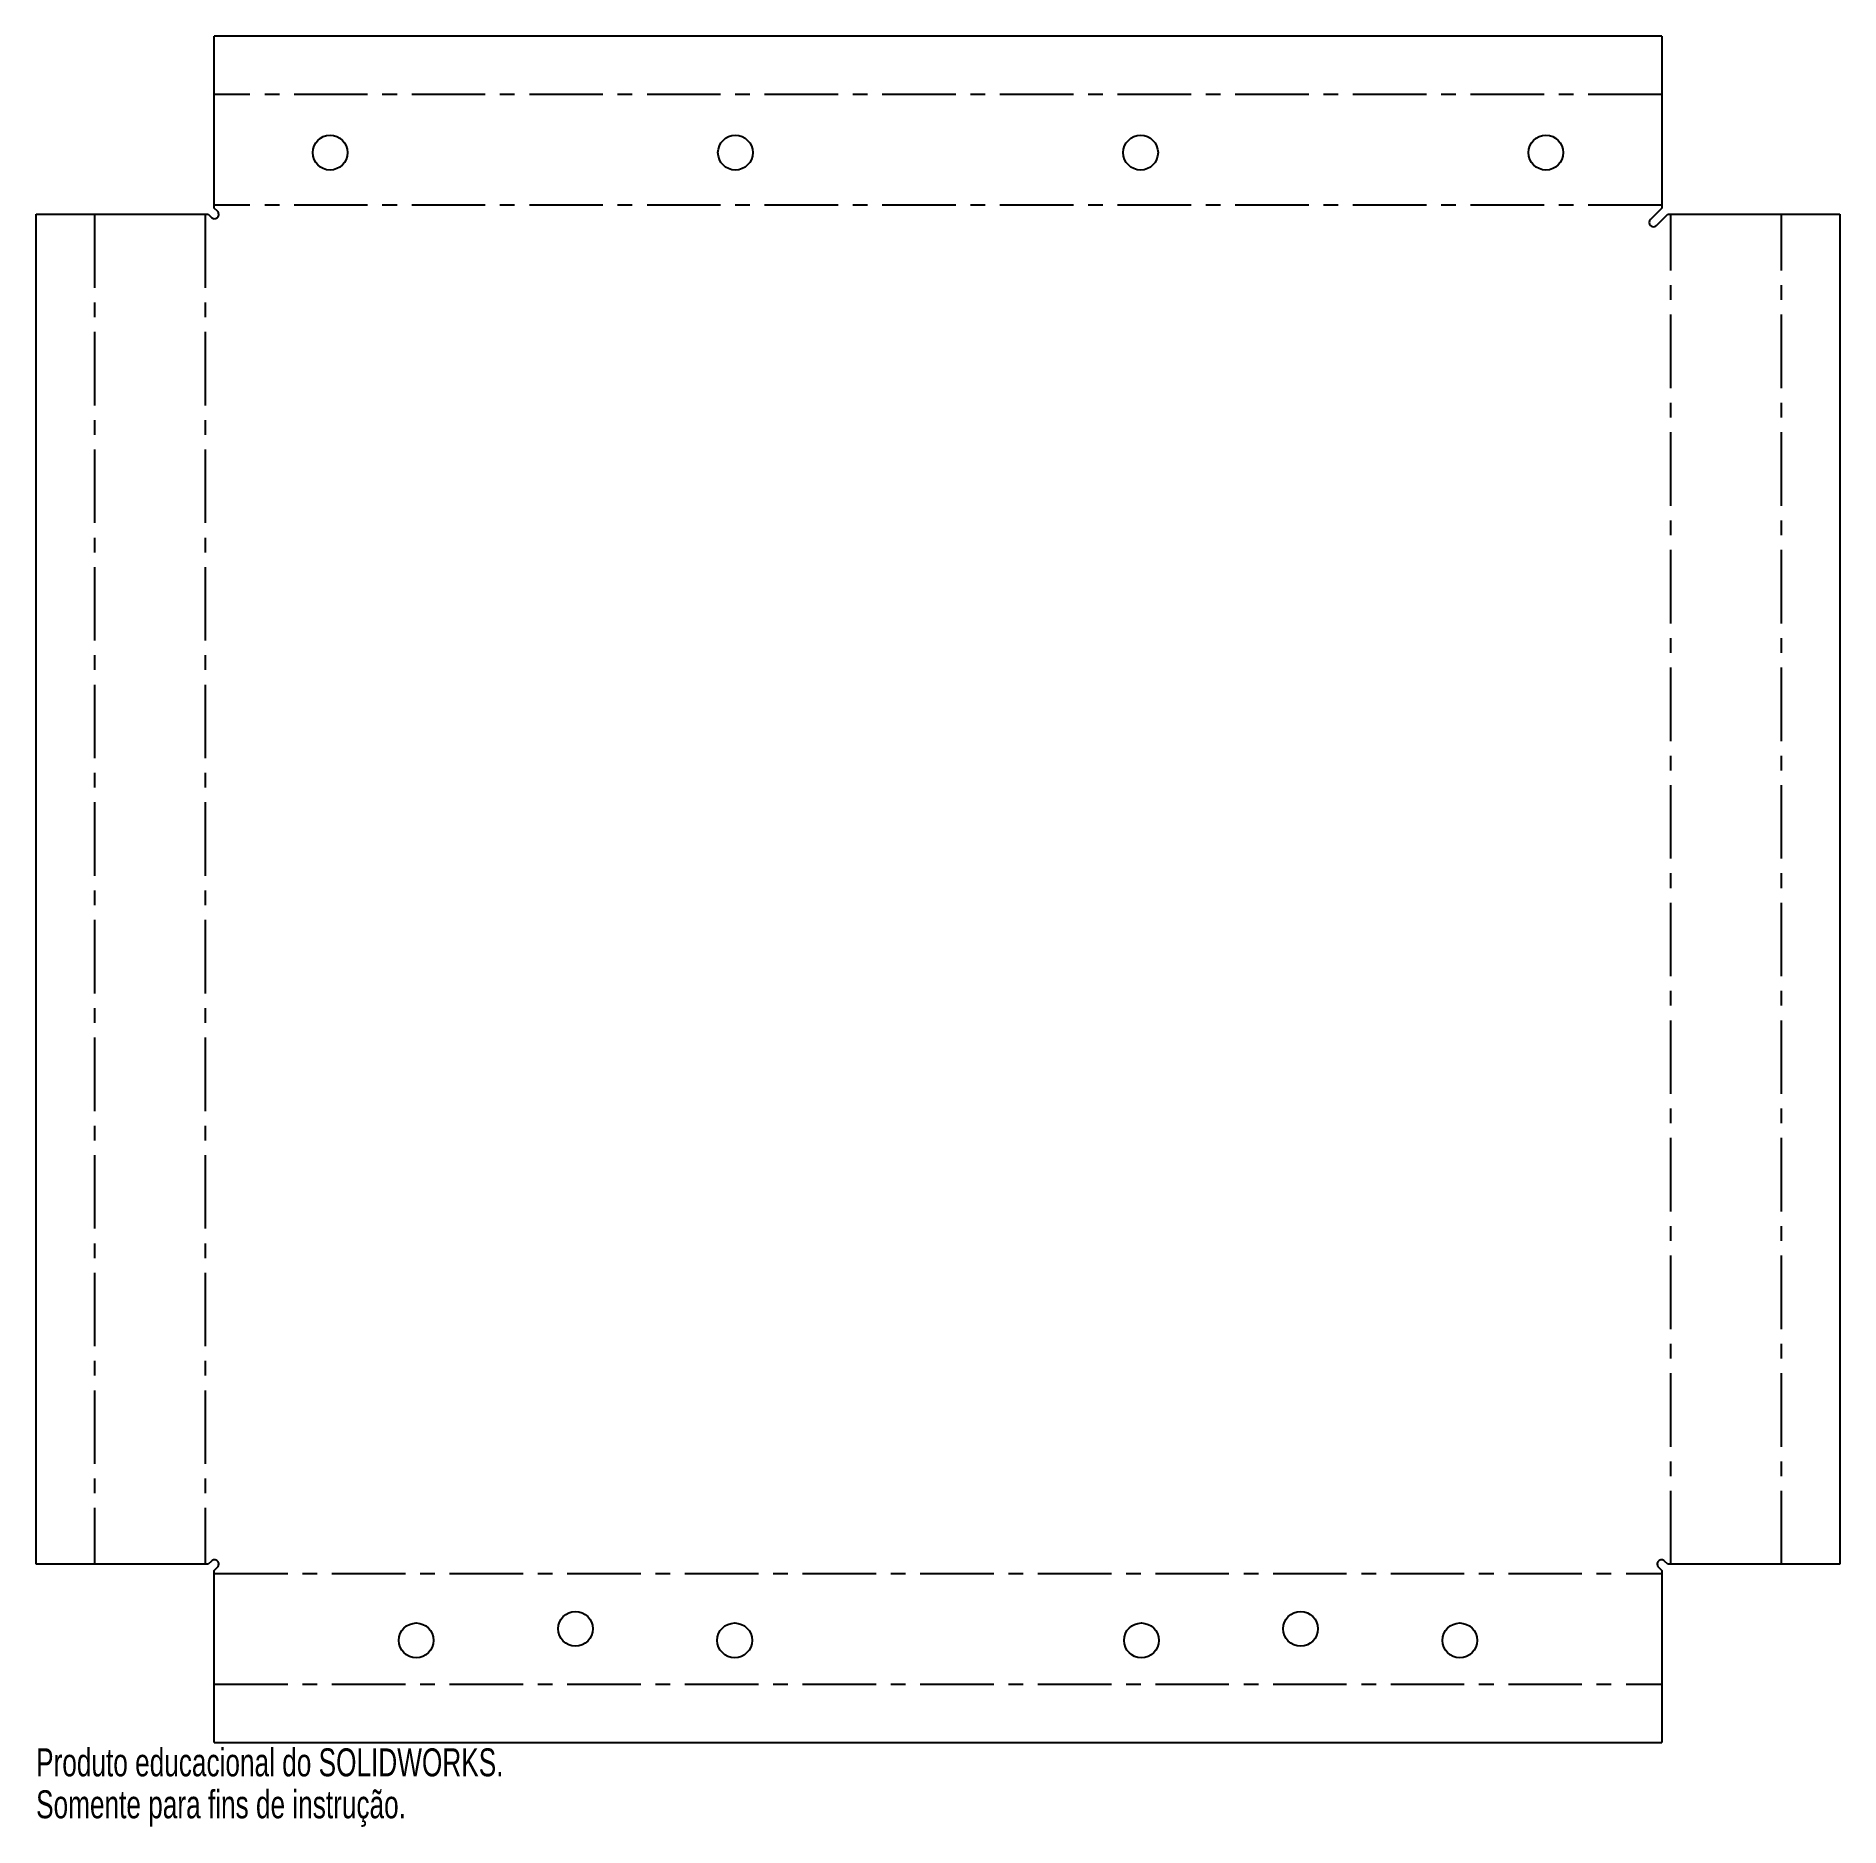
# Model space of a CAD drawing. Header units: millimetres. Extents: x -156 to 156, y -168 to 141.
import ezdxf

# ---------------------------------------------------------------- set-up
doc = ezdxf.new("R2010")
doc.units = ezdxf.units.MM
doc.linetypes.add('CENTERX2', pattern=[20.32, 12.7, -2.54, 2.54, -2.54])
doc.styles.add('SLDTEXTSTYLE0', font='TXT', dxfattribs={"width": 0.7})

msp = doc.modelspace()

# ---------------------------------------------------------------- linework, layer by layer
at = {"color": 7, "linetype": 'Continuous', "lineweight": 25}
for p, q in [((-125, 111.56), (-125, 141.28)), ((125, 141.28), (-125, 141.28)), ((125, 141.28), (125, 111.56)), ((-155.78, -122.75), (-155.78, 110.5)), ((-155.78, 110.5), (-126.06, 110.5)), ((-126.06, 110.5), (-125.51, 109.95)), ((-124.45, 111.01), (-125, 111.56)), ((125, 111.56), (123.04, 109.6)), ((124.1, 108.54), (126.06, 110.5)), ((126.06, 110.5), (155.78, 110.5)), ((155.78, 110.5), (155.78, -122.75)), ((-126.06, -122.75), (-155.78, -122.75)), ((-125.51, -122.2), (-126.06, -122.75)), ((-125, -123.81), (-124.45, -123.26)), ((-125, -153.53), (-125, -123.81)), ((124.45, -123.26), (125, -123.81)), ((125, -123.81), (125, -153.53)), ((126.06, -122.75), (125.51, -122.2)), ((155.78, -122.75), (126.06, -122.75)), ((-125, -153.53), (125, -153.53))]:
    msp.add_line(p, q, dxfattribs=at)
at = {"color": 7, "linetype": 'CENTERX2'}
for p, q in [((125, 131.21), (-125, 131.21)), ((-145.71, 110.5), (-145.71, -122.75)), ((-126.57, 110.5), (-126.57, -122.75)), ((125, 112.07), (-125, 112.07)), ((126.57, -122.75), (126.57, 110.5)), ((145.71, -122.75), (145.71, 110.5)), ((-125, -124.32), (125, -124.32)), ((-125, -143.46), (125, -143.46))]:
    msp.add_line(p, q, dxfattribs=at)
at = {"color": 7, "linetype": 'Continuous', "lineweight": 25}
for centre in [(-105, 121.14), (-35, 121.14), (35, 121.14), (105, 121.14), (-90.13, -135.89), (-62.62, -133.89), (-35.12, -135.89), (35.13, -135.89), (62.63, -133.89), (90.13, -135.89)]:
    msp.add_circle(centre, 3, dxfattribs=at)
for centre, start, end in [((-124.98, 110.48), 268.4571, 1.5429), ((123.57, 109.07), 135, 315), ((-124.98, -122.73), 358.4571, 91.5429), ((124.98, -122.73), 88.4571, 181.5429)]:
    msp.add_arc(centre, 0.75, start, end, dxfattribs=at)
for points in [[(-125.51, 109.95), (-125.34, 109.8), (-125.23, 109.75), (-125, 109.73)], [(-124.23, 110.5), (-124.25, 110.73), (-124.3, 110.84), (-124.45, 111.01)], [(-125, -121.98), (-125.23, -122), (-125.34, -122.05), (-125.51, -122.2)], [(-124.45, -123.26), (-124.3, -123.09), (-124.25, -122.98), (-124.23, -122.75)], [(124.23, -122.75), (124.25, -122.98), (124.3, -123.09), (124.45, -123.26)], [(125.51, -122.2), (125.34, -122.05), (125.23, -122), (125, -121.98)]]:
    msp.add_open_spline(points, degree=3, dxfattribs=at)

# ---------------------------------------------------------------- texts
at = {"color": 7, "linetype": 'Continuous', "char_height": 4.8336, "attachment_point": 1, "style": 'SLDTEXTSTYLE0'}
for s, insert in [('Produto educacional do SOLIDWORKS.', (-155.78, -154.55)), ('Somente para fins de instrução.', (-155.78, -161.8))]:
    msp.add_mtext(s, dxfattribs=dict(at, insert=insert))

doc.saveas('drawing.dxf')
